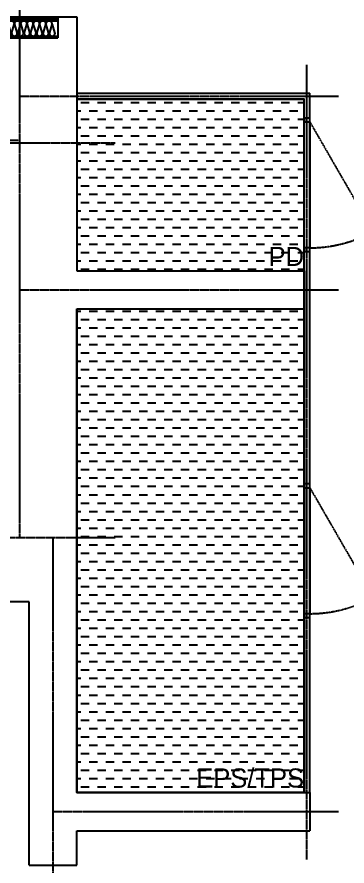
# Model space of a CAD drawing. Header units: millimetres. Extents: x 18456 to 179493, y -203649 to 469211.
# Drawn here: x 116790 to 118519, y 207901 to 212351 of the extents above; entities that cross this region are included whole.
import ezdxf

# ---------------------------------------------------------------- set-up
doc = ezdxf.new("R2010")
doc.units = ezdxf.units.MM
doc.linetypes.add('X-평면도(기본형)$0$CEN', pattern=[52.5, 50, -1, 0.5, -1])
doc.linetypes.add('X-평면도(기본형)$0$HID', pattern=[2.8, 1.8, -1])
for name, color, linetype, true_color in [('X-평면도(기본형)$0$4GYP', 4, 'Continuous', 0x00ffff), ('X-평면도(기본형)$0$A-DOOR', 4, 'Continuous', 0x00ffff), ('X-평면도(기본형)$0$CEN', 1, 'X-평면도(기본형)$0$CEN', 0xff0000), ('X-평면도(기본형)$0$DEFTXT', 7, 'Continuous', 0x7fdfff), ('X-평면도(기본형)$0$INS', 9, 'Continuous', 0x808080), ('X-평면도(기본형)$0$INSUL', 9, 'Continuous', 0x808080), ('X-평면도(기본형)$0$STL', 4, 'Continuous', 0x00ffff), ('X-평면도(기본형)$0$W1', 2, 'Continuous', 0xffff00), ('X-평면도(기본형)$0$설비OPEN', 9, 'Continuous', 0x808080)]:
    doc.layers.add(name, color=color, linetype=linetype, true_color=true_color)
doc.styles.add('맑은 고딕 Regular', font='')
doc.styles.get('맑은 고딕 Regular').set_extended_font_data('M+39D80 怨좊뵓')
pattern_1 = [(0, (92624.19, 60615.57), (43.75, 43.75), [43.75, -43.75])]

# ---------------------------------------------------------------- blocks, each defined once
blk = doc.blocks.new('U137 (X-평면도(기본형)$0$ins-l)')
at = {"layer": 'X-평면도(기본형)$0$INSUL', "color": 8, "true_color": 0x808080}
for p, q in [((36.9, 24.2), (21.4, 75.8)), ((57.5, 75.8), (42, 24.2)), ((78.1, 24.2), (62.6, 75.8)), ((98.7, 75.8), (83.2, 24.2)), ((119.3, 24.2), (103.8, 75.8)), ((139.9, 75.8), (124.5, 24.2)), ((160.5, 24.2), (145.1, 75.8)), ((181.1, 75.8), (165.7, 24.2)), ((201.7, 24.2), (186.3, 75.8)), ((222.3, 75.8), (206.9, 24.2)), ((243, 24.2), (227.5, 75.8)), ((263.6, 75.8), (248.1, 24.2)), ((284.2, 24.2), (268.7, 75.8)), ((304.8, 75.8), (289.3, 24.2)), ((325.4, 24.2), (309.9, 75.8)), ((346, 75.8), (330.6, 24.2)), ((366.6, 24.2), (351.2, 75.8)), ((387.2, 75.8), (371.8, 24.2)), ((407.8, 24.2), (392.4, 75.8)), ((428.4, 75.8), (413, 24.2)), ((449.1, 24.2), (433.6, 75.8)), ((469.7, 75.8), (454.2, 24.2)), ((490.3, 24.2), (474.8, 75.8)), ((510.9, 75.8), (495.4, 24.2)), ((531.5, 24.2), (516, 75.8)), ((552.1, 75.8), (536.6, 24.2)), ((572.7, 24.2), (557.3, 75.8)), ((593.3, 75.8), (577.9, 24.2))]:
    blk.add_line(p, q, dxfattribs=at)
at = {"layer": 'X-평면도(기본형)$0$INSUL', "color": 8, "true_color": 0x808080, "extrusion": (0, 0, -1)}
for centre in [(-39.4, 81.2), (-80.7, 81.2), (-121.9, 81.2), (-163.1, 81.2), (-204.3, 81.2), (-245.5, 81.2), (-286.8, 81.2), (-328, 81.2), (-369.2, 81.2), (-410.4, 81.2), (-451.6, 81.2), (-492.9, 81.2), (-534.1, 81.2), (-575.3, 81.2)]:
    blk.add_arc(centre, 18.8, 343.3008, 196.6992, dxfattribs=at)
at = {"layer": 'X-평면도(기본형)$0$INSUL', "color": 8, "true_color": 0x808080}
for centre in [(18.8, 18.8), (60, 18.8), (101.3, 18.8), (142.5, 18.8), (183.7, 18.8), (224.9, 18.8), (266.1, 18.8), (307.4, 18.8), (348.6, 18.8), (389.8, 18.8), (431, 18.8), (472.2, 18.8), (513.5, 18.8), (554.7, 18.8)]:
    blk.add_arc(centre, 18.8, 163.3008, 16.6992, dxfattribs=at)
blk = doc.blocks.new('X-평면도(기본형)$0$PSD700_2')
at = {"layer": 'X-평면도(기본형)$0$STL', "color": 5, "linetype": 'X-평면도(기본형)$0$HID', "true_color": 0x0000ff}
blk.add_line((-330, 30), (243.8, 361.3), dxfattribs=at)
for points in [[(-330, 0), (-330, 30), (-350, 30), (-350, 0)], [(-330, 0), (-330, 30), (330, 30), (330, 0)], [(350, 0), (350, 30), (330, 30), (330, 0)]]:
    blk.add_lwpolyline(points, close=True, dxfattribs=at)
blk.add_arc((-350, 30), 680, 0, 29.1574, dxfattribs=at)

msp = doc.modelspace()

# ---------------------------------------------------------------- hatches: boundary and pattern name
at = {"layer": 'X-평면도(기본형)$0$설비OPEN'}
h = msp.add_hatch(dxfattribs=at)
h.set_pattern_fill('DASH', color=256, scale=350, style=0, pattern_type=2)
h.set_pattern_definition(pattern_1)
h.paths.add_polyline_path([(117104.2, 211020.6), (118294.2, 211020.6), (118294.2, 211920.6), (117104.2, 211920.6)], flags=0)
h = msp.add_hatch(dxfattribs=at)
h.set_pattern_fill('DASH', color=256, scale=350, style=0, pattern_type=2)
h.set_pattern_definition(pattern_1)
h.paths.add_polyline_path([(117104.2, 210820.6), (118294.2, 210820.6), (118294.2, 208285.6), (117104.2, 208285.6)], flags=0)

# ---------------------------------------------------------------- linework, layer by layer
at = {"layer": 'X-평면도(기본형)$0$4GYP'}
for p, q in [((116494.2, 212350.6), (117004.2, 212350.6)), ((116504.2, 212340.6), (117004.2, 212340.6))]:
    msp.add_line(p, q, dxfattribs=at)
at = {"layer": 'X-평면도(기본형)$0$CEN'}
for p, q in [((116804.2, 214050.6), (116804.2, 209620.6)), ((118309.2, 207935.6), (118309.2, 212100.6)), ((116804.2, 211935.6), (118474.2, 211935.6)), ((114604.2, 211690.6), (117304.2, 211690.6)), ((115644.2, 211705.6), (116804.2, 211705.6)), ((116804.2, 210920.6), (118474.2, 210920.6)), ((117304.2, 209620.6), (107749.2, 209620.6)), ((116979.2, 206560.6), (116979.2, 209620.6)), ((116979.2, 208185.6), (118474.2, 208185.6))]:
    msp.add_line(p, q, dxfattribs=at)
at = {"layer": 'X-평면도(기본형)$0$INS'}
for p, q in [((116514.2, 212330.6), (117004.2, 212330.6)), ((116594.2, 212250.6), (117004.2, 212250.6))]:
    msp.add_line(p, q, dxfattribs=at)
at = {"layer": 'X-평면도(기본형)$0$STL'}
for p, q in [((117104.2, 211950.6), (118324.2, 211950.6)), ((117104.2, 211920.6), (118294.2, 211920.6)), ((118294.2, 208285.6), (118294.2, 211920.6)), ((118324.2, 208285.6), (118324.2, 211950.6))]:
    msp.add_line(p, q, dxfattribs=at)
at = {"layer": 'X-평면도(기본형)$0$W1'}
for p, q in [((117004.2, 212350.6), (117104.2, 212350.6)), ((117004.2, 212350.6), (117004.2, 212240.6)), ((117104.2, 212350.6), (117104.2, 211020.6)), ((116604.2, 212240.6), (117004.2, 212240.6)), ((117104.2, 211020.6), (118294.2, 211020.6)), ((118294.2, 211020.6), (118294.2, 210820.6)), ((117104.2, 210820.6), (117104.2, 208285.6)), ((117104.2, 210820.6), (118294.2, 210820.6)), ((116854.2, 209285.6), (111784.2, 209285.6)), ((116854.2, 207905.6), (116854.2, 209285.6)), ((117104.2, 208285.6), (118324.2, 208285.6)), ((118324.2, 208285.6), (118324.2, 208085.6)), ((117104.2, 208085.6), (118324.2, 208085.6)), ((117104.2, 207905.6), (117104.2, 208085.6)), ((116854.2, 207905.6), (117104.2, 207905.6))]:
    msp.add_line(p, q, dxfattribs=at)
at = {"layer": 'X-평면도(기본형)$0$설비OPEN'}
for points in [[(117104.2, 211020.6), (118294.2, 211020.6), (118294.2, 211920.6), (117104.2, 211920.6)], [(117104.2, 210820.6), (118294.2, 210820.6), (118294.2, 208285.6), (117104.2, 208285.6)]]:
    msp.add_lwpolyline(points, close=True, dxfattribs=at)

# ---------------------------------------------------------------- block references
at = {"layer": 'X-평면도(기본형)$0$A-DOOR', "rotation": 270}
for p in [(118294.2, 211470.6), (118294.2, 209553.1)]:
    msp.add_blockref('X-평면도(기본형)$0$PSD700_2', p, dxfattribs=at)
at = {"layer": 'X-평면도(기본형)$0$INSUL', "xscale": -0.7999999999999996, "yscale": 0.7999999999999996, "zscale": 0.7999999999999996, "rotation": 180}
msp.add_blockref('U137 (X-평면도(기본형)$0$ins-l)', (116514.2, 212330.6), dxfattribs=at)

# ---------------------------------------------------------------- texts
at = {"layer": 'X-평면도(기본형)$0$DEFTXT', "char_height": 100, "attachment_point": 9, "style": '맑은 고딕 Regular'}
for s, insert, width in [('PD', (118294.2, 211045.6), 532.609), ('EPS/TPS', (118294.2, 208310.6), 1195.652)]:
    msp.add_mtext(s, dxfattribs=dict(at, insert=insert, width=width))

doc.saveas('drawing.dxf')
